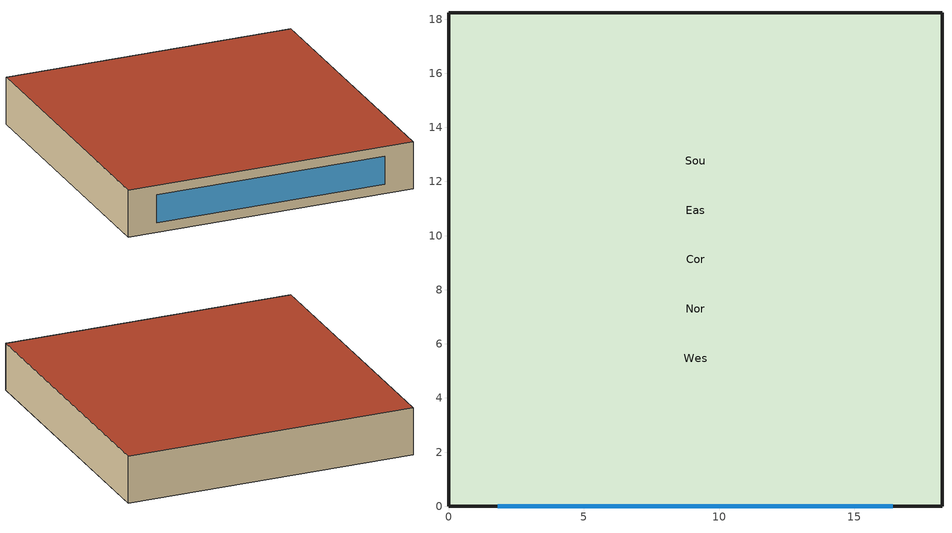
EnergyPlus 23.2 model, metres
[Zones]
Cor
 floor ground (Int_Floor): 0,0 0,18.24 18.24,18.24 18.24,0 z0
 wall outside (Ext_Wall): 0,0 18.24,0 18.24,18.24 0,18.24 0,0 z0:3
 window (Simple_Window_Const): 1.82,0 16.41,0 z0.6:2.4
 roof outside (Ext_Roof): 18.24,0 18.24,18.24 0,18.24 0,0 z3
Eas
 floor ground (Int_Floor): 0,0 0,18.24 18.24,18.24 18.24,0 z0
 wall outside (Ext_Wall): 0,0 18.24,0 18.24,18.24 0,18.24 0,0 z0:3
 window (Simple_Window_Const): 1.82,0 16.41,0 z0.6:2.4
 roof outside (Ext_Roof): 18.24,0 18.24,18.24 0,18.24 0,0 z3
Nor
 floor ground (Int_Floor): 0,0 0,18.24 18.24,18.24 18.24,0 z0
 wall outside (Ext_Wall): 0,0 18.24,0 18.24,18.24 0,18.24 0,0 z0:3
 window (Simple_Window_Const): 1.82,0 16.41,0 z0.6:2.4
 roof outside (Ext_Roof): 18.24,0 18.24,18.24 0,18.24 0,0 z3
Sou
 floor ground (Int_Floor): 0,0 0,18.24 18.24,18.24 18.24,0 z0
 wall outside (Ext_Wall): 0,0 18.24,0 18.24,18.24 0,18.24 0,0 z0:3
 window (Simple_Window_Const): 1.82,0 16.41,0 z0.6:2.4
 roof outside (Ext_Roof): 18.24,0 18.24,18.24 0,18.24 0,0 z3
Wes
 floor ground (Int_Floor): 0,0 0,18.24 18.24,18.24 18.24,0 z0
 wall outside (Ext_Wall): 0,0 18.24,0 18.24,18.24 0,18.24 0,0 z0:3
 window (Simple_Window_Const): 1.82,0 16.41,0 z0.6:2.4
 roof outside (Ext_Roof): 18.24,0 18.24,18.24 0,18.24 0,0 z3
[Building]
multizone_office_simple_air: North Axis {deg}=0; Terrain=City; Loads Convergence Tolerance Value {W}=0.001; Temperature Convergence Tolerance Value {deltaC}=0.01; Solar Distribution=FullExterior; Maximum Number of Warmup Days=100; Minimum Number of Warmup Days=6
[Material] Thermal Absorptance=0.9
Name | Roughness | Thickness {m} | Conductivity {W/m-K} | Density {kg/m3} | Specific Heat {J/kg-K} | Solar Absorptance | Visible Absorptance
Concrete_200mm | MediumRough | 0.2 | 1.4 | 2100 | 840 | 0.7 | 0.7
Insulation_EPS | MediumSmooth | 0.08 | 0.04 | 25 | 1400 | 0.7 | 0.7
Plaster_15mm | Smooth | 0.015 | 0.7 | 1400 | 840 | 0.5 | 0.5
[Construction]
Ext_Wall: Plaster_15mm, Insulation_EPS, Concrete_200mm, Plaster_15mm
Int_Floor: Concrete_200mm
Ext_Roof: Plaster_15mm, Insulation_EPS, Concrete_200mm
Simple_Window_Const: Simple_Window
[WindowMaterial:SimpleGlazingSystem]
Simple_Window: U-Factor {W/m2-K}=2; Solar Heat Gain Coefficient=0.4
[Zone] Type=1; Multiplier=1; Ceiling Height {m}=autocalculate; Volume {m3}=997.596
Cor; Eas; Nor; Sou; Wes
[People] Number of People Schedule=Office Occupancy; Number of People Calculation Method=People/Area; People per Zone Floor Area {person/m2}=0.05; Fraction Radiant=0.3; Sensible Heat Fraction=autocalculate; Activity Level Schedule=Activity Level Schedule
Name | Zone or ZoneList or Space or SpaceList
Cor_People | Cor
Eas_People | Eas
Nor_People | Nor
Sou_People | Sou
Wes_People | Wes
[Lights] Schedule=Office Occupancy; Design Level Calculation Method=Watts/Area; Watts per Floor Area {W/m2}=10; Return Air Fraction=0; Fraction Radiant=0.72; Fraction Visible=0.18; Fraction Replaceable=1
Name | Zone or ZoneList or Space or SpaceList
Cor_Lights | Cor
Eas_Lights | Eas
Nor_Lights | Nor
Sou_Lights | Sou
Wes_Lights | Wes
[ElectricEquipment] Schedule=Office Occupancy; Design Level Calculation Method=Watts/Area; Watts per Floor Area {W/m2}=12; Fraction Latent=0; Fraction Radiant=0.5; Fraction Lost=0
Name | Zone or ZoneList or Space or SpaceList
Cor_Equipment | Cor
Eas_Equipment | Eas
Nor_Equipment | Nor
Sou_Equipment | Sou
Wes_Equipment | Wes
[ZoneInfiltration:DesignFlowRate] Schedule=Always On; Design Flow Rate Calculation Method=AirChanges/Hour; Air Changes per Hour {1/hr}=0.5
Name | Zone or ZoneList or Space or SpaceList
Cor_Infiltration | Cor
Eas_Infiltration | Eas
Nor_Infiltration | Nor
Sou_Infiltration | Sou
Wes_Infiltration | Wes
[ZoneControl:Thermostat] Control Type Schedule=HVACTemplate-Always 4
Name | Zone or ZoneList | Control
Cor Thermostat | Cor | Cor Dual SP
Eas Thermostat | Eas | Eas Dual SP
Nor Thermostat | Nor | Nor Dual SP
Sou Thermostat | Sou | Sou Dual SP
Wes Thermostat | Wes | Wes Dual SP
[ThermostatSetpoint:DualSetpoint] Heating Setpoint Temperature Schedule=Heating Setpoint Schedule; Cooling Setpoint Temperature Schedule=Cooling Setpoint Schedule
Cor Dual SP; Eas Dual SP; Nor Dual SP; Sou Dual SP; Wes Dual SP
[Zone equipment]
Cor: Cor Ideal Loads
Eas: Eas Ideal Loads
Nor: Nor Ideal Loads
Sou: Sou Ideal Loads
Wes: Wes Ideal Loads
[ZoneHVAC:IdealLoadsAirSystem] Availability Schedule=Always On; Maximum Heating Supply Air Temperature [C]=50; Minimum Cooling Supply Air Temperature [C]=13; Maximum Heating Supply Air Humidity Ratio=0.0156; Minimum Cooling Supply Air Humidity Ratio=0.0077; Heating Limit=LimitCapacity; Maximum Sensible Heating Capacity {W}=3000; Cooling Limit=LimitCapacity; Maximum Total Cooling Capacity {W}=3000; Dehumidification Control Type=ConstantSensibleHeatRatio; Cooling Sensible Heat Ratio=0.7; Humidification Control Type=None; Demand Controlled Ventilation Type=None; Outdoor Air Economizer Type=NoEconomizer; Heat Recovery Type=None; Sensible Heat Recovery Effectiveness=0.7; Latent Heat Recovery Effectiveness=0.65
Cor Ideal Loads; Eas Ideal Loads; Nor Ideal Loads; Sou Ideal Loads; Wes Ideal Loads
[ExternalInterface:Schedule]
Cor Dual SP_Ext: AnyNumber, Cor Dual SP
Heating Setpoint Schedule, Cooling Setpoint Schedule_Ext, AnyNumber, Heating Setpoint Schedule, Cooling Setpoint Schedule
Eas Dual SP_Ext: AnyNumber, Eas Dual SP
Nor Dual SP_Ext: AnyNumber, Nor Dual SP
Sou Dual SP_Ext: AnyNumber, Sou Dual SP
Wes Dual SP_Ext: AnyNumber, Wes Dual SP
[ExternalInterface:Variable]
Cor_Temp: Cor, Zone Air Temperature
Eas_Temp: Eas, Zone Air Temperature
Nor_Temp: Nor, Zone Air Temperature
Sou_Temp: Sou, Zone Air Temperature
Wes_Temp: Wes, Zone Air Temperature
[Schedule:Compact]
Always On: Through: 12/31, For: AllDays, Until: 24:00, 1
HVACTemplate-Always 4: Through: 12/31, For: AllDays, Until: 24:00, 4
Heating Setpoint Schedule: Through: 12/31, For: Weekdays, Until: 7:00, 18, Until: 20:00, 23, Until: 24:00, 18, For: AllOtherDays, Until: 24:00, 18
Cooling Setpoint Schedule: Through: 12/31, For: Weekdays, Until: 7:00, 30, Until: 20:00, 25, Until: 24:00, 30, For: AllOtherDays, Until: 24:00, 30
Office Occupancy: Through: 12/31, For: Weekdays, Until: 7:00, 0, Until: 8:00, 0.1, Until: 9:00, 0.9, Until: 17:00, 1, Until: 18:00, 0.8, Until: 20:00, 0.3, Until: 21:00, 0.1, Until: 24:00, 0, For: AllOtherDays, Until: 24:00, 0
Activity Level Schedule: Through: 12/31, For: AllDays, Until: 24:00, 120
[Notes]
--- Global Geometry Rules ---
ZONE: Cor
